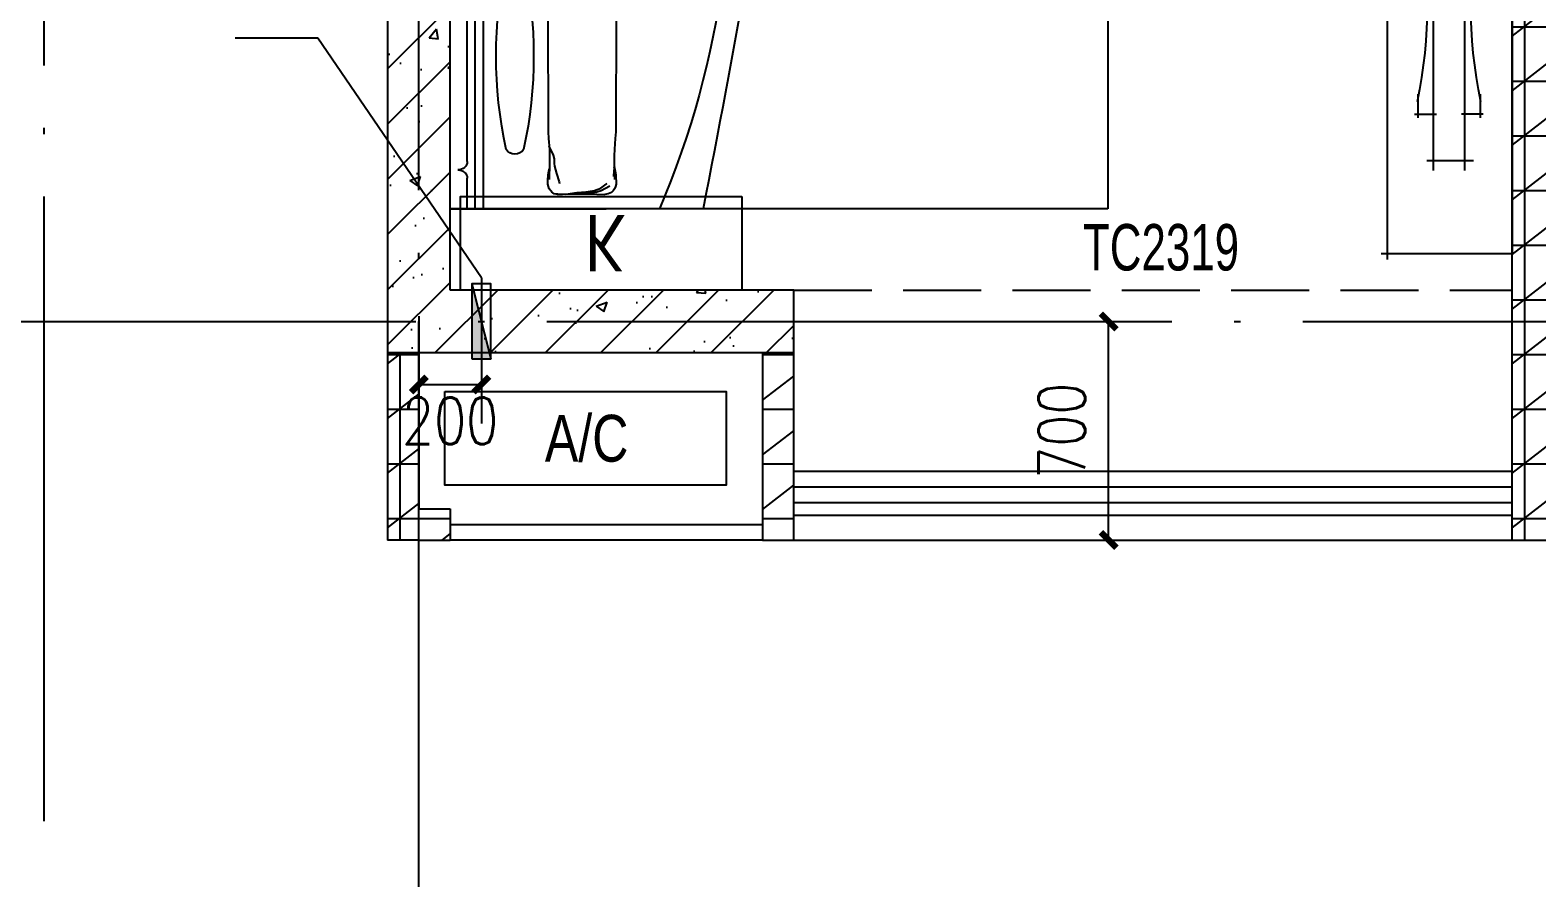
# Model space of a CAD drawing. Extents: x 718358 to 1668613, y -348838 to -159582.
# Drawn here: x 797991 to 802814, y -339776 to -337061 of the extents above; entities that cross this region are included whole.
import ezdxf

# ---------------------------------------------------------------- set-up
doc = ezdxf.new("R2010")
doc.units = 0
doc.header["$LTSCALE"] = 1000
doc.linetypes.add('DASH', pattern=[0.35, 0.25, -0.1])
doc.linetypes.add('DOTE', pattern=[2.4200000000000004, 2, -0.2, 0.02, -0.2])
for name, color, linetype in [('建-墙体', 2, 'Continuous'), ('建-家具', 251, 'Continuous'), ('建-尺寸', 73, 'Continuous'), ('建-影线', 8, 'Continuous'), ('建-柱子', 6, 'Continuous'), ('建-空调及空调洞', 70, 'Continuous'), ('建-轴网', 14, 'DOTE'), ('建-门窗', 4, 'Continuous'), ('建-门窗-编号', 7, 'Continuous'), ('建-阳台', 5, 'Continuous')]:
    doc.layers.add(name, color=color, linetype=linetype)
doc.styles.add('_TCH_DIM', font='gt单线西文.shx', dxfattribs={"width": 0.8, "bigfont": 'gt单线中文.shx'})
doc.styles.add('_TCH_WINDOW', font='gt单线西文.shx', dxfattribs={"height": 3.5, "bigfont": 'gt单线中文.shx'})
doc.styles.add('DIM_FONT', font='SIMPLEX.shx', dxfattribs={"width": 0.8, "bigfont": 'GBCBIG.shx'})
doc.dimstyles.new('DIMN50', dxfattribs={"dimscale": 0.5, "dimtxt": 300, "dimasz": 100, "dimexe": 250, "dimexo": 300, "dimgap": 150, "dimtad": 1, "dimdec": 0, "dimzin": 0, "dimdsep": 46, "dimtxsty": 'DIM_FONT', "dimblk": 'ARCHTICK', "dimcen": 0.09, "dimdle": 1, "dimclrt": 7, "dimazin": 2, "dimtfac": 1, "dimtdec": 0, "dimtix": 1, "dimtmove": 2, "dimatfit": 3, "dimldrblk": 'ARCHTICK', "dimfxl": 1, "dimtolj": 1, "dimtzin": 0, "dimarcsym": 0})
pattern_1 = [(0, (0, 0), (0, 175), []), (37.875, (200, 0), (-84.80763867203999, 109.0383283764141), []), (90, (200, 0), (-225, 1.377727649040772e-14), [])]

# ---------------------------------------------------------------- blocks, each defined once
blk = doc.blocks.new('454545646857')
at = {"layer": '建-家具'}
for p, q in [((6042.579258462591, -65842.78585976518), (6042.579258463639, -65422.78585976191)), ((7706.49381094851, -65422.7858597689), (6042.579258463639, -65422.78585976412)), ((7706.493810947463, -65842.78585976992), (7706.49381094851, -65422.78585976666)), ((6338.805259851392, -65546.90233091134), (6338.805259851043, -65696.10134675054)), ((6552.069961567237, -65525.32301774077), (6476.96141566773, -65525.3230177406)), ((6488.805259851509, -65515.3230177406), (6488.805259851334, -65585.3230177406)), ((7203.521339463364, -65525.32301774229), (7128.346080443301, -65525.32301774211)), ((7188.805259851509, -65515.32301774229), (7188.805259851334, -65585.32301774222)), ((7372.959060355151, -65575.32301774269), (6307.523041549432, -65575.32301774019)), ((7338.805259851392, -65558.38635206284), (7338.805259851042, -65706.61396200632)), ((6307.5230415492, -65675.32301774013), (7372.959060354918, -65675.32301774269)), ((6488.805259850985, -65735.3230177406), (6488.805259851159, -65665.3230177406)), ((7188.805259850985, -65735.32301774228), (7188.805259851159, -65665.32301774228)), ((6552.069961566772, -65725.32301774077), (6476.961415667264, -65725.3230177406)), ((7203.521339462898, -65725.32301774228), (7128.346080442835, -65725.3230177421)), ((7726.493810947522, -65822.7858597667), (6022.57925846265, -65822.78585976514))]:
    blk.add_line(p, q, dxfattribs=at)
for centre, start, end in [((6838.805259854943, -64054.77241747207), 258.0595540250763, 282.1127265320525), ((6838.805259847491, -67195.87361801081), 77.88727346794744, 101.9404459749237)]:
    blk.add_arc(centre, 1500.839454422947, start, end, dxfattribs=at)
blk = doc.blocks.new('空调室外机')
at = {"layer": '建-空调及空调洞'}
blk.add_lwpolyline([(-150.0000573186262, 299.9999680633628), (749.9999426813738, 299.9999680633628), (749.9999426813738, -3.193663724232465e-05), (-150.0000573186262, -3.193663724232465e-05)], close=True, dxfattribs=at)
at = {"layer": '建-空调及空调洞', "style": '_TCH_DIM', "width": 0.8}
blk.add_text('A/C', height=150, dxfattribs=at).set_placement((169.7385458635108, 74.77399481534667))
blk = doc.blocks.new('空调壁挂机')
at = {"layer": '建-空调及空调洞'}
blk.add_lwpolyline([(900.0000397413678, 300.0000110325454), (900.0000397413678, 1.103254544432275e-05), (3.974136780016124e-05, 1.103251634049229e-05), (3.974136780016124e-05, 300.0000110325163)], close=True, dxfattribs=at)
at = {"layer": '建-空调及空调洞', "style": '_TCH_DIM', "text_generation_flag": 4, "width": 0.8000000000029104}
blk.add_text('K', height=180, dxfattribs=at).set_placement((398.5783671205572, 240.5136626312851))
blk = doc.blocks.new('空调穿墙管')
at = {"layer": '建-空调及空调洞'}
h = blk.add_hatch(color=256, dxfattribs=at)
h.paths.add_polyline_path([(30.00003499467493, 120.0000187807873), (3.499526064842939e-05, 120.0000187807873), (3.499526064842939e-05, 1.877845897979569e-05), (60.00003499526065, 1.877845897979569e-05)])
h.paths.add_polyline_path([(3.499525701045059e-05, 240.0000187784353), (3.499525701045059e-05, 120.0000187807891), (30.0000349946713, 120.0000187807891)])
for p, q in [((30.00003499525701, 260.000018778459), (30.00003499525701, -19.99998122154102)), ((3.499525701045059e-05, 240.000018778459), (60.00003499525701, 1.877845897979569e-05))]:
    blk.add_line(p, q, dxfattribs=at)
blk.add_lwpolyline([(3.499525701045059e-05, 1.877845897979569e-05), (60.00003499525701, 1.877845897979569e-05), (60.00003499525701, 240.000018778459), (3.499525701045059e-05, 240.000018778459)], close=True, dxfattribs=at)
blk = doc.blocks.new('1245125')
at = {"layer": '建-家具'}
for p, q in [((2068499.334812931, -841121.3534386543), (2068499.334801755, -842621.3629128126)), ((2070604.711407579, -841121.3534543407), (2068499.334812931, -841121.3534386543)), ((2068499.334812931, -841121.3534386543), (2068999.334812931, -841121.35344232)), ((2068554.334812931, -841121.3534390641), (2068554.334812201, -841219.3624735785)), ((2068579.311407573, -841121.3534392501), (2068579.311396397, -842621.3625535156)), ((2068604.701396398, -842621.3624394427), (2068604.721407584, -841121.3534394396)), ((2068638.081407583, -841121.3534396882), (2068617.391407586, -841121.3534395339)), ((2070604.721396408, -842621.3534543407), (2070604.711407579, -841121.3534543407)), ((2068842.113210784, -841168.0994399484), (2068859.243210789, -841168.6664401076)), ((2068859.243210789, -841168.6664401076), (2068887.323210782, -841169.4404403057)), ((2068869.793210784, -841168.9814401837), (2068904.973210738, -841174.0934403152)), ((2068869.793210784, -841168.9814401837), (2068923.473210754, -841171.9784405031)), ((2068887.323210782, -841169.4404403057), (2068910.003210771, -841169.8994404066)), ((2068910.003210771, -841169.8994404066), (2068928.39321077, -841170.0434405969)), ((2068928.39321077, -841170.0434405969), (2068943.573210778, -841169.9534406767)), ((2068943.573210778, -841169.9534406767), (2068994.413210781, -841168.027441116)), ((2068817.903210049, -841267.5274742525), (2068816.923210429, -841216.0024756398)), ((2068840.347376954, -841234.7907253071), (2068848.320772213, -841208.5493371647)), ((2068848.320772213, -841208.5493371647), (2068849.203210528, -841202.9074762093)), ((2068904.973210738, -841174.0934403152), (2068933.593210727, -841176.2264404254)), ((2068923.473210754, -841171.9784405031), (2068954.053210739, -841173.8144406371)), ((2068933.593210727, -841176.2264404254), (2068961.903210697, -841180.5734405201)), ((2068954.053210739, -841173.8144406371), (2068968.883210735, -841176.1184407079)), ((2068961.903210697, -841180.5734405201), (2068982.113210634, -841188.1514405009)), ((2068968.883210735, -841176.1184407079), (2068983.003210694, -841180.2044407192)), ((2068982.113210634, -841188.1514405009), (2068999.113210544, -841200.2114402723)), ((2068983.003210694, -841180.2044407192), (2069010.413210581, -841194.8744405229)), ((2068999.113210544, -841200.2114402723), (2069002.023210533, -841203.2444402266)), ((2069024.813210046, -841267.5364757973), (2069025.783210428, -841216.0114771397)), ((2068816.443210165, -841250.8454376033), (2068816.113210187, -841248.1454376724)), ((2068832.062814418, -841281.7438021444), (2068832.781543381, -841267.3377243475)), ((2068832.781543381, -841267.3377243475), (2068833.853240985, -841257.8414468444)), ((2068833.853240985, -841257.8414468444), (2068840.347376954, -841234.7907253071)), ((2069023.893210216, -841244.4604764113), (2069022.163210353, -841225.4434769154)), ((2069024.593210168, -841251.3274762215), (2069023.893210216, -841244.4604764113)), ((2069025.05321013, -841255.4584760882), (2069024.593210168, -841251.3274762215)), ((2069024.98321016, -841252.4434762211), (2069025.223210128, -841256.070476078)), ((2069025.223210128, -841256.070476078), (2069025.05321013, -841255.4584760882)), ((2069026.263210173, -841250.8454391665), (2069026.603210197, -841248.1634392473)), ((2068554.334811799, -841273.362472148), (2068554.334806613, -841969.3624536706)), ((2068814.603209465, -841346.3584721121), (2068817.063209709, -841312.6894730546)), ((2068815.543209645, -841321.8604728086), (2068828.799444428, -841293.42011254)), ((2068817.063209709, -841312.6894730546), (2068817.803209865, -841291.0894736323)), ((2068817.803209865, -841291.0894736323), (2068817.903210049, -841267.5274742525)), ((2068828.799444428, -841293.42011254), (2068832.062814418, -841281.7438021444)), ((2069024.903209874, -841291.0984751787), (2069024.813210046, -841267.5364757973)), ((2069025.653209713, -841312.6894746086), (2069024.903209874, -841291.0984751787)), ((2069028.113209456, -841346.3584737029), (2069025.653209713, -841312.6894746086)), ((2068813.273209307, -841367.8144715362), (2068814.603209465, -841346.3584721121)), ((2069029.433209303, -841367.8144731467), (2069028.113209456, -841346.3584737029)), ((2068812.273206631, -841726.993415282), (2068812.713209207, -841380.8824711931)), ((2068812.713209207, -841380.8824711931), (2068813.273209307, -841367.8144715362)), ((2069029.993209208, -841380.8914728152), (2069029.433209303, -841367.8144731467)), ((2069030.433206627, -841726.984416904), (2069029.993209208, -841380.8914728152)), ((2068811.733206294, -841771.3724140939), (2068812.273206631, -841726.993415282)), ((2069030.963206305, -841770.4004157245), (2069030.433206627, -841726.984416904)), ((2068811.713206146, -841791.7754135546), (2068811.733206294, -841771.3724140939)), ((2068811.743206084, -841800.2264132916), (2068811.713206146, -841791.7754135546)), ((2069030.903206038, -841805.9594147857), (2069031.013206152, -841790.5514152113)), ((2069031.013206152, -841790.5514152113), (2069030.963206305, -841770.4004157245)), ((2068811.823206032, -841807.02141313), (2068811.743206084, -841800.2264132916)), ((2068872.533205793, -841838.0984127698), (2068869.443205788, -841838.3774127311)), ((2068869.443205788, -841838.3774127311), (2068870.003205791, -841838.2154127348)), ((2068870.003205791, -841838.2154127348), (2068873.573205803, -841837.7384127632)), ((2068871.583205789, -841838.2424127567), (2068874.823205806, -841837.2974127878)), ((2068872.533205793, -841838.0984127698), (2068871.583205789, -841838.2424127567)), ((2068872.533205793, -841838.0984127698), (2068897.21320581, -841836.8114129533)), ((2068873.573205803, -841837.7384127632), (2068879.513205806, -841837.0094128351)), ((2068874.823205806, -841837.2974127878), (2068886.843205824, -841834.2284129907)), ((2068879.513205806, -841837.0094128351), (2068913.583205823, -841833.7694131988)), ((2068886.843205824, -841834.2284129907), (2068897.013205841, -841832.3114130709)), ((2068897.013205841, -841832.3114130709), (2068904.383205852, -841831.501413183)), ((2068897.21320581, -841836.8114129533), (2068908.67320579, -841838.7014130242)), ((2068904.383205852, -841831.501413183), (2068915.833205849, -841830.2054133242)), ((2068908.67320579, -841838.7014130242), (2068915.413205774, -841840.0514130387)), ((2068913.583205823, -841833.7694131988), (2068925.893205829, -841833.1844133118)), ((2068915.413205774, -841840.0514130387), (2068923.933205775, -841841.3654130531)), ((2068915.833205849, -841830.2054133242), (2068939.223205909, -841822.2584136506)), ((2068923.933205775, -841841.3654130531), (2068927.243205775, -841841.7254130922)), ((2068928.793205773, -841841.5904131131), (2068925.133205789, -841839.8534130973)), ((2068925.893205829, -841833.1844133118), (2068936.223205829, -841833.0854133521)), ((2068927.243205775, -841841.7254130922), (2068928.793205773, -841841.5904131131)), ((2068936.223205829, -841833.0854133521), (2068952.62320583, -841833.6254134957)), ((2068939.223205909, -841822.2584136506), (2068944.433205929, -841820.7554137876)), ((2068952.62320583, -841833.6254134957), (2068965.993205833, -841833.940413593)), ((2068965.993205833, -841833.940413593), (2068979.493205843, -841832.626413683)), ((2068979.493205843, -841832.626413683), (2069003.773205896, -841825.6154140652)), ((2069003.773205896, -841825.6154140652), (2069007.163205892, -841824.2384141162)), ((2068842.123205025, -841941.8014930781), (2068859.243205025, -841942.3864931844)), ((2068859.243205025, -841942.3864931844), (2068887.323205017, -841943.1604933825)), ((2068943.583205004, -841943.6734938133), (2068994.413205017, -841941.7384942491)), ((2068815.223204017, -842076.1594528039), (2068817.363204788, -841972.8644164444)), ((2068869.79320502, -841942.6924932571), (2068923.473204989, -841945.6894935765)), ((2068869.79320502, -841942.6924932571), (2068904.973204974, -841947.813493392)), ((2068887.323205017, -841943.1604933825), (2068910.013205011, -841943.6104935396)), ((2068904.973204974, -841947.813493392), (2068933.583204957, -841949.9464935618)), ((2068910.013205011, -841943.6104935396), (2068928.403205011, -841943.7544936705)), ((2068923.473204989, -841945.6894935765), (2068954.06320498, -841947.5164937668)), ((2068928.403205011, -841943.7544936705), (2068943.583205004, -841943.6734938133)), ((2068933.583204957, -841949.9464935618), (2068961.893204927, -841954.2844936529)), ((2068954.06320498, -841947.5164937668), (2068968.88320497, -841949.8204938376)), ((2068961.893204927, -841954.2844936529), (2068982.11320487, -841961.8624935743)), ((2068968.88320497, -841949.8204938376), (2068983.003204929, -841953.9154937926)), ((2068982.11320487, -841961.8624935743), (2068999.11320478, -841973.9224934053)), ((2068983.003204929, -841953.9154937926), (2069010.423204822, -841968.5854936559)), ((2068999.11320478, -841973.9224934053), (2069002.033204759, -841976.9554933598)), ((2069027.503204019, -842076.1594543855), (2069025.363204787, -841972.8824180008)), ((2068554.334806211, -842023.3624522401), (2068554.334801755, -842621.3626657439)), ((2068816.923202454, -842286.4184498992), (2068815.223204017, -842076.1594528039)), ((2068816.443204119, -842062.3135287932), (2068816.103204151, -842059.6225288655)), ((2069020.873203963, -842084.2684541249), (2069017.533204148, -842058.9964548005)), ((2069020.553202937, -842220.9254531742), (2069020.873203963, -842084.2684541249)), ((2069025.793202459, -842286.4184514554), (2069027.503204019, -842076.1594543855)), ((2069026.263204127, -842062.304530353), (2069026.603204151, -842059.6225304338)), ((2069019.763202779, -842243.2904525816), (2069020.063202865, -842231.2574528896)), ((2069020.063202865, -842231.2574528896), (2069020.553202937, -842220.9254531742)), ((2068840.349868976, -842305.2081995769), (2068848.323449428, -842278.9587003153)), ((2068848.323449428, -842278.9587003153), (2068849.193202547, -842273.3144504654)), ((2069019.913202663, -842257.6004521679), (2069019.763202779, -842243.2904525816)), ((2069020.653202545, -842274.7994517571), (2069019.913202663, -842257.6004521679)), ((2069022.173202384, -842295.8504511714), (2069020.653202545, -842274.7994517571)), ((2068817.893202069, -842337.9434485713), (2068816.923202454, -842286.4184498992)), ((2068832.781535406, -842337.7499486402), (2068833.853325605, -842328.2556989468)), ((2068833.853325605, -842328.2556989468), (2068840.349868976, -842305.2081995769)), ((2069023.883202251, -842314.8674506673), (2069022.173202384, -842295.8504511714)), ((2069024.593202193, -842321.7434505405), (2069023.883202251, -842314.8674506673)), ((2069025.063202161, -842325.8654504039), (2069024.593202193, -842321.7434505405)), ((2069024.823202076, -842337.9434501131), (2069025.793202459, -842286.4184514554)), ((2069024.983202185, -842322.8504504771), (2069025.233202158, -842326.4774503936)), ((2069025.233202158, -842326.4774503936), (2069025.063202161, -842325.8654504039)), ((2068815.54320167, -842392.276447068), (2068828.799436453, -842363.8349479334)), ((2068817.063201734, -842383.0964473702), (2068817.80320189, -842361.514447895)), ((2068817.80320189, -842361.514447895), (2068817.893202069, -842337.9434485713)), ((2068828.799436453, -842363.8349479334), (2068832.062806443, -842352.1572815918)), ((2068832.062806443, -842352.1572815918), (2068832.781535406, -842337.7499486402)), ((2069024.913201889, -842361.5054494943), (2069024.823202076, -842337.9434501131)), ((2069025.643201732, -842383.1054489275), (2069024.913201889, -842361.5054494943)), ((2068813.283201322, -842438.2304458552), (2068814.61320148, -842416.7744464312)), ((2068814.61320148, -842416.7744464312), (2068817.063201734, -842383.0964473702)), ((2069028.11320148, -842416.7654480186), (2069025.643201732, -842383.1054489275)), ((2069029.433201328, -842438.2214474623), (2069028.11320148, -842416.7654480186)), ((2068811.733200785, -842510.7884439048), (2068812.283201112, -842466.4094450929)), ((2068812.283201112, -842466.4094450929), (2068812.713201232, -842451.2984455121)), ((2068812.713201232, -842451.2984455121), (2068813.283201322, -842438.2304458552)), ((2069029.993201233, -842451.2984471308), (2069029.433201328, -842438.2214474623)), ((2069030.443201109, -842466.4004467151), (2069029.993201233, -842451.2984471308)), ((2069030.973200786, -842509.8254455985), (2069030.443201109, -842466.4004467151)), ((2068811.713200637, -842531.1914433655), (2068811.733200785, -842510.7884439048)), ((2069030.993200647, -842529.9674450221), (2069030.973200786, -842509.8254455985)), ((2068811.753200565, -842539.6514431655), (2068811.713200637, -842531.1914433655)), ((2068811.813200517, -842546.4374430004), (2068811.753200565, -842539.6514431655)), ((2068915.82320035, -842569.621443135), (2068939.233200405, -842561.6744435211)), ((2068939.233200405, -842561.6744435211), (2068944.43320042, -842560.1804436018)), ((2068979.493200334, -842572.0514435569), (2069003.783200377, -842565.0314439357)), ((2069003.783200377, -842565.0314439357), (2069007.173200388, -842563.6544439867)), ((2069030.913200519, -842545.3664446529), (2069030.993200647, -842529.9674450221)), ((2068872.523200294, -842577.5054426368), (2068869.443200279, -842577.7844425982)), ((2068869.443200279, -842577.7844425982), (2068870.013200288, -842577.6314426053)), ((2068870.013200288, -842577.6314426053), (2068873.583200284, -842577.1364426273)), ((2068871.57320029, -842577.6584425673), (2068874.823200297, -842576.7224426616)), ((2068872.523200294, -842577.5054426368), (2068871.57320029, -842577.6584425673)), ((2068872.523200294, -842577.5054426368), (2068897.213200301, -842576.2274428238)), ((2068873.583200284, -842577.1364426273), (2068879.513200297, -842576.4254427056)), ((2068874.823200297, -842576.7224426616), (2068886.843200315, -842573.6534428049)), ((2068879.513200297, -842576.4254427056), (2068913.583200314, -842573.1764430064)), ((2068886.843200315, -842573.6534428049), (2068897.013200332, -842571.7274429414)), ((2068897.013200332, -842571.7274429414), (2068904.383200342, -842570.917442994)), ((2068897.213200301, -842576.2274428238), (2068908.673200281, -842578.1174428351)), ((2068904.383200342, -842570.917442994), (2068915.82320035, -842569.621443135)), ((2068908.673200281, -842578.1174428351), (2068915.403200275, -842579.4584428463)), ((2068913.583200314, -842573.1764430064), (2068925.88320033, -842572.6004431227)), ((2068915.403200275, -842579.4584428463), (2068923.943200256, -842580.7814429237)), ((2068923.943200256, -842580.7814429237), (2068927.243200266, -842581.1414429031)), ((2068928.803200254, -842581.0154429275), (2068925.143200271, -842579.2604429645)), ((2068925.88320033, -842572.6004431227), (2068936.233200325, -842572.5014432226)), ((2068927.243200266, -842581.1414429031), (2068928.803200254, -842581.0154429275)), ((2068936.233200325, -842572.5014432226), (2068952.633200327, -842573.0324433034)), ((2068952.633200327, -842573.0324433034), (2068965.993200324, -842573.3564434039)), ((2068965.993200324, -842573.3564434039), (2068979.493200334, -842572.0514435569)), ((2068499.334516577, -842621.3629128126), (2068999.334516577, -842621.3629165975)), ((2070604.721396408, -842621.3534543407), (2068499.334801755, -842621.3629128126)), ((2068499.334816656, -843021.3629128126), (2068499.334812931, -842621.3629128126)), ((2068638.091396398, -842621.3624396914), (2068618.091396398, -842621.3624395424)), ((2068749.334818493, -842982.8429109094), (2068749.334810975, -842645.8829109309)), ((2068999.334812931, -842621.3629091469), (2068999.334816656, -843021.3629091469)), ((2068580.854814745, -842814.3629147087), (2068917.814814738, -842814.3629071318)), ((2068999.334816656, -843021.3629091469), (2068499.334816656, -843021.3629128126))]:
    blk.add_line(p, q, dxfattribs=at)
for centre, major_axis, ratio, start_param, end_param in [((2064549.068201862, -842407.3116330423), (4834.733082265267, 439.1959715344415), 0.7531188467470578, -0.1784363828651989, 0.2382088557449293), ((2033704.818208067, -846640.4126372535), (-25444.39697652647, 27096.70072199145), 0.9558564717278059, 4.091605294807455, 4.133081674380852), ((2068842.288969168, -841189.0426371405), (-23.27814095011575, 1.574419347559924e-07), 0.8999999781975311, 4.622268709460744, 5.633073335858923), ((2068993.516744482, -841207.8700148712), (-44.27895509562808, 1.085545024286352e-06), 0.8999999712867747, 4.176462138893456, 4.692225158661725), ((2069067.500517833, -841207.8827152053), (-255.3484667015564, 1.544581507008789e-06), 0.8999999738102986, -0.03037411209938967, 0.176164273581656), ((2068861.509527915, -841205.1264158438), (-49.46276026113248, 1.048142075146824e-06), 0.899999973719012, -0.7955176182532873, -0.09500678866058654), ((2068981.198572182, -841205.1261778998), (-49.4627602753604, 3.384749099183335e-07), 0.8999999771026443, 3.236603868058589, 3.928326768842065), ((2068775.207595813, -841207.8832963188), (-255.3484667020098, 2.231636824270248e-06), 0.8999999750812409, 2.965432791929425, 3.171971177209503), ((2068524.334812201, -841219.362473355), (-30, 2.222160207561115e-07), 0.899999976158142, 1.570796326755854, 3.141592653541593), ((2068524.334811799, -841273.3624719245), (-30, 2.235146153213248e-07), 0.8999999761581423, 3.141592653589689, 4.712388980384605), ((2070405.438890924, -841611.5543618744), (-1758.690963717162, 1.310366329086374e-05), 0.8999999761588823, -0.1908584811880798, 0.1908615706272083), ((2068706.72320925, -841325.8779584509), (-32.38815954852252, 2.39983943281922e-07), 0.8999999761593566, 3.665717403507437, 5.759064968976374), ((2067008.008487572, -841611.5590434212), (-1758.690963717627, 1.310168966424272e-05), 0.8999999761602147, 2.950734172400728, 3.332454224215267), ((2068866.801045252, -841800.4796545255), (55.46034379573798, 3.380489047355297e-07), 0.8999999724508894, 3.272926144761133, 3.79525781294362), ((2068860.38349241, -841786.30176823), (62.15034073123859, 3.068669743275226e-06), 0.8999999854561167, 4.062435966183932, 4.430893206485758), ((2068860.38349241, -841786.30176823), (62.1503407744916, 2.808569498937652e-06), 0.899999985072287, 4.062435970479454, 4.43089321020394), ((2068869.095896607, -841977.4724126378), (-154.9014280585764, 1.958818190815259e-06), 0.8999999790080534, 4.6150522633094, 4.880887483439516), ((2068966.700563672, -841077.8471363226), (-849.4362498432346, 4.05183921369854e-06), 0.8999999793499875, 1.473459602543513, 1.605238215624852), ((2068989.588593178, -841805.1350762206), (-41.3274317057091, 1.305418406945737e-07), 0.8999999764485502, 1.7253611786648, 3.119538232771154), ((2068706.724169262, -841897.2354467851), (-32.38815954843616, 2.399839576645143e-07), 0.8999999761617562, 0.5241247499130322, 2.617472315391193), ((2068842.290910911, -841962.7529230425), (-23.27814093292225, 2.617469892598266e-07), 0.899999978892369, 4.622268714069476, 5.633073340863027), ((2068960.792764957, -841870.8947065668), (-83.65657832798168, 9.545365032157343e-07), 0.8999999742923253, 1.3139310372807, 1.904863547795729), ((2068993.518686225, -841981.5803007733), (-44.2789550939255, 1.082988493475453e-06), 0.8999999713238034, 4.176462138824771, 4.692225158608987), ((2068524.334806613, -841969.3624534471), (-30, 2.222160207561115e-07), 0.899999976158142, 1.570796326755854, 3.141592653541593), ((2069517.301311874, -842239.1402205165), (-0.004232470705961792, 969.8072770876771), 0.8976548315595794, 1.299093676426119, 1.842493648721256), ((2068706.724405637, -841993.462597881), (-32.38815954856575, 2.42187684584304e-07), 0.8999999761545611, 3.665717403585348, 5.759064969049668), ((2067896.148460009, -842239.142468348), (-0.004232472382062972, 969.8072770859418), 0.8976548315611859, 4.440686330013986, 4.984086302310121), ((2069068.076118198, -842012.6626577817), (-25.6166198578356, 412.0578365080461), 0.6179676128628386, 1.439995413554676, 1.646533798730782), ((2068861.511469673, -841978.8367017459), (-49.46276026977863, 5.7806626479996e-07), 0.8999999751859341, -0.7955176269712626, -0.09500679904819864), ((2068981.200513925, -841978.8364637422), (-49.46276029188297, 1.237538796330244e-06), 0.8999999799380176, 3.23660388792273, 3.928326785540786), ((2068774.635947731, -842012.662506703), (25.61508347484035, 412.0579422046654), 0.6179676614378415, 4.636649860149116, 4.843188245965378), ((2068524.334806211, -842023.3624520166), (-30, 2.235146153213248e-07), 0.8999999761581423, 3.141592653589689, 4.712388980384605), ((2068706.725366245, -842484.8200909835), (-32.38815954839302, 2.421877421159411e-07), 0.8999999761593607, 0.5241247499863304, 2.617472315469103), ((2068866.80298725, -842539.894917165), (-55.46034380445226, 4.165515280124862e-07), 0.8999999761694369, 0.1313335052475106, 0.6536651717975612), ((2068989.590535191, -842544.55033886), (-41.32743170087737, 3.070793815874924e-07), 0.8999999761593508, 1.72536118240779, 3.119538236806531), ((2068860.385434408, -842525.7170308696), (-62.15034151617726, 4.601306942183849e-07), 0.8999999761639336, 0.9208433733608272, 1.289300607457668), ((2068869.097838606, -842716.8876752178), (-154.9014285558143, 1.153789634805226e-06), 0.8999999761518868, 4.61505225888812, 4.880887478173428), ((2068966.70250567, -841817.2623989622), (-849.436252854789, 6.323992367244513e-06), 0.8999999761675549, 1.47345960529325, 1.605238217916682), ((2069472.05432573, -842766.2730072283), (-192.9467036954695, 1.439102691474169e-06), 0.899999976158557, 4.128861609970659, 5.295920811101234), ((2068749.334814734, -842814.36291095), (99.27779207727868, -99.27779207727869), 0.9999999999994138, 1.57079633424515, 7.853981641424737), ((2068749.334814734, -842814.36291095), (-39.71111683093478, -39.71111683093476), 0.9999999999985343, 7.44908124073999e-09, 6.283185314628668)]:
    blk.add_ellipse(centre, major_axis=major_axis, ratio=ratio, start_param=start_param, end_param=end_param, dxfattribs=at)
blk = doc.blocks.new('_ArchTick')
at = {"color": 0, "linetype": 'ByBlock', "const_width": 0.4}
blk.add_lwpolyline([(-0.5, -0.5), (0.5, 0.5)], dxfattribs=at)
blk = doc.blocks.new('*D347')
at = {"layer": 'Defpoints', "color": 0, "transparency": 16777216}
for p in [(801032.6384900823, -337993.8059013869), (801443.2691357858, -337993.8059013869), (801032.638559313, -338693.8050512452)]:
    blk.add_point(p, dxfattribs=at)
at = {"layer": '建-尺寸', "color": 0, "lineweight": -2, "transparency": 16777216}
for p, q in [((801182.6384900823, -337993.8059013869), (801568.2691357858, -337993.8059013869)), ((801443.2691357858, -338694.3050512452), (801443.2691357858, -337993.3059013869)), ((801182.638559313, -338693.8050512452), (801568.2691357858, -338693.8050512452))]:
    blk.add_line(p, q, dxfattribs=at)
at = {"layer": '建-尺寸', "color": 0, "lineweight": -2, "transparency": 16777216, "xscale": 50, "yscale": 50, "zscale": 50}
for p, rotation in [((801443.2691357858, -337993.8059013869), 90), ((801443.2691357858, -338693.8050512452), 270)]:
    blk.add_blockref('_ArchTick', p, dxfattribs=dict(at, rotation=rotation))
at = {"layer": '建-尺寸', "color": 7, "transparency": 16777216, "insert": (801293.2691357859, -338343.805476316), "char_height": 150, "attachment_point": 5, "rotation": 90, "style": 'DIM_FONT'}
blk.add_mtext('\\A1;700', dxfattribs=at)
blk = doc.blocks.new('*D475')
at = {"layer": 'Defpoints', "color": 0, "transparency": 16777216}
for p in [(799235.1835227591, -337827.1407517474), (799435.1835224518, -337827.1407517474), (799435.1835224518, -338195.9032965785)]:
    blk.add_point(p, dxfattribs=at)
at = {"layer": '建-尺寸', "color": 0, "lineweight": -2, "transparency": 16777216}
for p, q in [((799235.1835227591, -337977.1407517474), (799235.1835227591, -338320.9032965785)), ((799435.1835224518, -337977.1407517474), (799435.1835224518, -338320.9032965785)), ((799234.6835227591, -338195.9032965785), (799435.6835224518, -338195.9032965785))]:
    blk.add_line(p, q, dxfattribs=at)
at = {"layer": '建-尺寸', "color": 0, "lineweight": -2, "transparency": 16777216, "xscale": 50, "yscale": 50, "zscale": 50, "rotation": 180}
blk.add_blockref('_ArchTick', (799235.1835227591, -338195.9032965785), dxfattribs=at)
at = {"layer": '建-尺寸', "color": 0, "lineweight": -2, "transparency": 16777216, "xscale": 50, "yscale": 50, "zscale": 50}
blk.add_blockref('_ArchTick', (799435.1835224518, -338195.9032965785), dxfattribs=at)
at = {"layer": '建-尺寸', "color": 7, "transparency": 16777216, "insert": (799335.1835226055, -338312.1417159024), "char_height": 150, "attachment_point": 5, "style": 'DIM_FONT'}
blk.add_mtext('\\A1;200', dxfattribs=at)

msp = doc.modelspace()

# ---------------------------------------------------------------- hatches: boundary and pattern name
at = {"layer": '建-影线'}
h = msp.add_hatch(dxfattribs=at)
h.set_pattern_fill('钢筋混凝土', color=256, scale=50, style=0)
h.set_pattern_definition([(45, (0, 0), (-88.38834764831843, 88.38834764831844), []), (49.99999999999999, (0, 0), (358.6300913003767, -31.37606749129755), [37.5, -412.5]), (355, (0, 0), (-69.3756668065, 376.0960668500059), [30, -330]), (100.4514, (29.88584, -2.61467), (289.2546908570108, 344.7197710304768), [31.870095, -350.571056]), (46.18420000000001, (0, 100), (533.6205243128222, -82.75950716450905), [56.25, -618.75]), (96.6356, (44.4683725, 93.1033465), (467.3313527743517, 487.0589354502209), [47.805144, -525.8565]), (351.1842, (0, 100), (467.3309725668136, 487.0593004626623), [45, -495]), (21, (50, 75), (298.4535260592309, -201.3094453326694), [37.5, -412.5]), (326.0000000000001, (50, 75), (121.6576659607909, 362.5750225234265), [30, -330]), (71.4514, (74.8711165, 58.224197), (420.111314290745, 161.2652483549762), [31.870095, -350.571056]), (37.50000000000001, (0, 0), (6.079927658645334, 166.4469269156558), [0, -326, 0, -335, 0, -331.25]), (7.499999999999999, (0, 0), (131.5347687210743, 197.2058559411801), [0, -191, 0, -318.5, 0, -126.25]), (327.5, (-111.5, 0), (266.9112180862045, -11.2774358671899), [0, -125, 0, -390, 0, -517.5]), (317.5, (-161.5, 0), (291.5930846711931, 50.05249116615882), [0, -162.5, 0, -259, 0, -367.5])])
h.paths.add_polyline_path([(799335.1835221904, -335093.8052390336), (799135.1835221905, -335093.8052390336), (799135.1835221904, -338093.8052390336), (800435.1835221904, -338093.8052390337), (800435.1835221904, -337893.8052390336), (799335.1835221904, -337893.8052390337)])
h = msp.add_hatch(dxfattribs=at)
h.set_pattern_fill('空心砖', color=256, scale=50, style=0)
h.set_pattern_definition(pattern_1)
h.paths.add_polyline_path([(802935.1835225914, -338693.8052186999), (802935.1835224963, -335193.8053506311), (802835.1835201798, -335093.8053552602), (802735.1835224936, -335093.8053575747), (802735.1835225914, -338693.8052187054)])
h = msp.add_hatch(dxfattribs=at)
h.set_pattern_fill('空心砖', color=256, scale=50, style=0)
h.set_pattern_definition(pattern_1)
h.paths.add_polyline_path([(799235.1835225751, -338093.8052390336), (799135.1835225751, -338093.8052390336), (799135.1835225887, -338593.8053614357), (799201.8501892561, -338627.1386947672), (799235.1835225887, -338593.805361433)])
h = msp.add_hatch(dxfattribs=at)
h.set_pattern_fill('空心砖', color=256, scale=50, style=0)
h.set_pattern_definition(pattern_1)
h.paths.add_polyline_path([(800435.1835221904, -338093.8052390337), (800335.183522278, -338093.8053575762), (800335.183522278, -338693.8053575762), (800435.183522278, -338693.8053575762)])
h = msp.add_hatch(dxfattribs=at)
h.set_pattern_fill('空心砖', color=256, scale=50, style=0)
h.set_pattern_definition(pattern_1)
h.paths.add_polyline_path([(799201.8501892561, -338627.1386947672), (799135.1835225887, -338593.8053614356), (799135.1835225914, -338693.8052225631), (799235.1835225914, -338693.8052225604)])
h = msp.add_hatch(dxfattribs=at)
h.set_pattern_fill('空心砖', color=256, scale=50, style=0)
h.set_pattern_definition(pattern_1)
h.paths.add_polyline_path([(799201.8501892561, -338627.1386947672), (799235.1835225914, -338693.805361433), (799335.1822931499, -338693.805361414), (799335.1822931309, -338593.805361414), (799235.1835225887, -338593.805361433)])

# ---------------------------------------------------------------- linework, layer by layer
at = {"layer": '建-墙体'}
for p, q in [((802735.1835225914, -338693.8052187054), (802735.1835224936, -335093.8053575747)), ((802735.1835225914, -338093.8053575762), (802735.1835225914, -337893.8053575762)), ((799135.1835225751, -338093.8052390336), (799135.1835225887, -338593.8053614357)), ((799235.1835225751, -338093.8052390336), (799235.1835225887, -338593.805361433)), ((800335.183522278, -338093.8053575762), (800335.183522278, -338693.8053575762)), ((800435.183522278, -338693.8053575762), (800435.183522278, -338093.8052390337)), ((799135.1835225887, -338593.8053614356), (799135.1835225914, -338693.8052225631)), ((799235.1835225887, -338593.805361433), (799335.1822931309, -338593.805361414)), ((799335.1822931309, -338593.805361414), (799335.1822931499, -338693.805361414)), ((799235.1835225914, -338693.8052225604), (799135.1835225914, -338693.8052225631)), ((799235.1835225914, -338693.805361433), (799235.1835225914, -338693.8052225604)), ((799235.1835225914, -338693.805361433), (799335.1822931499, -338693.805361414)), ((800335.183522278, -338693.8053575762), (800435.183522278, -338693.8053575762)), ((802735.1835225914, -338693.8052187054), (802935.1835225914, -338693.8052186999))]:
    msp.add_line(p, q, dxfattribs=at)
at = {"layer": '建-柱子'}
for p, q in [((799135.1835221905, -335093.8052390336), (799135.1835221904, -338093.8052390336)), ((799335.1835221904, -337893.8052390337), (799335.1835221904, -335093.8052390336)), ((800435.1835221904, -337893.8052390336), (799335.1835221904, -337893.8052390337)), ((800435.1835221904, -338093.8052390337), (800435.1835221904, -337893.8052390336)), ((799135.1835221904, -338093.8052390336), (800435.1835221904, -338093.8052390337))]:
    msp.add_line(p, q, dxfattribs=at)
at = {"layer": '建-空调及空调洞'}
for p, q in [((798911.6151178885, -337087.1665289894), (798647.5864812454, -337087.1665289894)), ((799435.1835224519, -337853.8052658075), (798911.6151178885, -337087.1665289894))]:
    msp.add_line(p, q, dxfattribs=at)
at = {"layer": '建-轴网'}
for p, q in [((798035.1835227592, -339593.8059017363), (798035.183522841, -328262.8295330873)), ((799235.1835227592, -339993.8059017363), (799235.1835227592, -330493.8059017363)), ((768185.1835227592, -337993.8059017363), (810335.1835227592, -337993.8059017363))]:
    msp.add_line(p, q, dxfattribs=at)
at = {"layer": '建-门窗', "linetype": 'DASH'}
msp.add_line((800435.1835221904, -337893.8052390336), (802735.1835215905, -337893.8052390336), dxfattribs=at)
at = {"layer": '建-门窗'}
for points in [[(800435.183522278, -338573.8053575762), (802735.183522278, -338573.8053575762)], [(800435.183522278, -338613.8053575762), (802735.183522278, -338613.8053575762)], [(800435.183522278, -338693.8053575762), (802735.183522278, -338693.8053575762)]]:
    msp.add_lwpolyline(points, dxfattribs=at)
at = {"layer": '建-阳台'}
for p, q in [((800435.183522278, -338473.8051106138), (802735.183465153, -338473.8051106138)), ((800435.183522278, -338523.8051106138), (802735.183465153, -338523.8051106138)), ((799335.1822931404, -338643.8053614185), (800335.183522278, -338643.8053612735)), ((800335.183522278, -338693.8053575762), (799335.1822931499, -338693.8053614185))]:
    msp.add_line(p, q, dxfattribs=at)

# ---------------------------------------------------------------- block references
at = {"layer": '建-家具', "xscale": -1}
for name, p, rotation in [('1245125', (-1269164.151603001, -1178754.865204031), 180), ('454545646857', (868157.9694542966, -343818.3436580264), 270.0000005869693)]:
    msp.add_blockref(name, p, dxfattribs=dict(at, rotation=rotation))
at = {"layer": '建-空调及空调洞'}
for name, p in [('空调壁挂机', (799368.7555347044, -337893.8054806094)), ('空调穿墙管', (799405.1834874566, -338113.8052845859)), ('空调室外机', (799468.7556317644, -338517.7310935649))]:
    msp.add_blockref(name, p, dxfattribs=at)

# ---------------------------------------------------------------- texts
at = {"layer": '建-门窗-编号', "style": '_TCH_WINDOW', "width": 0.7058823529411765}
msp.add_text('TC2319', height=148.75, dxfattribs=at).set_placement((801361.183522278, -337830.6803575762))

# ---------------------------------------------------------------- dimensions: what is measured, and where the dimension line sits
at = {"layer": '建-尺寸'}
dim = msp.add_linear_dim(base=(799435.1835224518, -338195.9032965785), p1=(799235.1835227591, -337827.1407517474), p2=(799435.1835224518, -337827.1407517474), angle=0, dimstyle='DIMN50', dxfattribs=at)
dim.commit()
dim.dimension.update_dxf_attribs({"geometry": '*D475', "text_midpoint": (799335.1835226055, -338312.1417159024), "dimtype": 161})
dim = msp.add_aligned_dim(p1=(801032.638559313, -338693.8050512452), p2=(801032.6384900823, -337993.8059013869), distance=-410.63064570340595, dimstyle='DIMN50', dxfattribs=at)
dim.commit()
dim.dimension.update_dxf_attribs({"geometry": '*D347', "text_midpoint": (801293.2691357859, -338343.805476316)})

doc.saveas('drawing.dxf')
